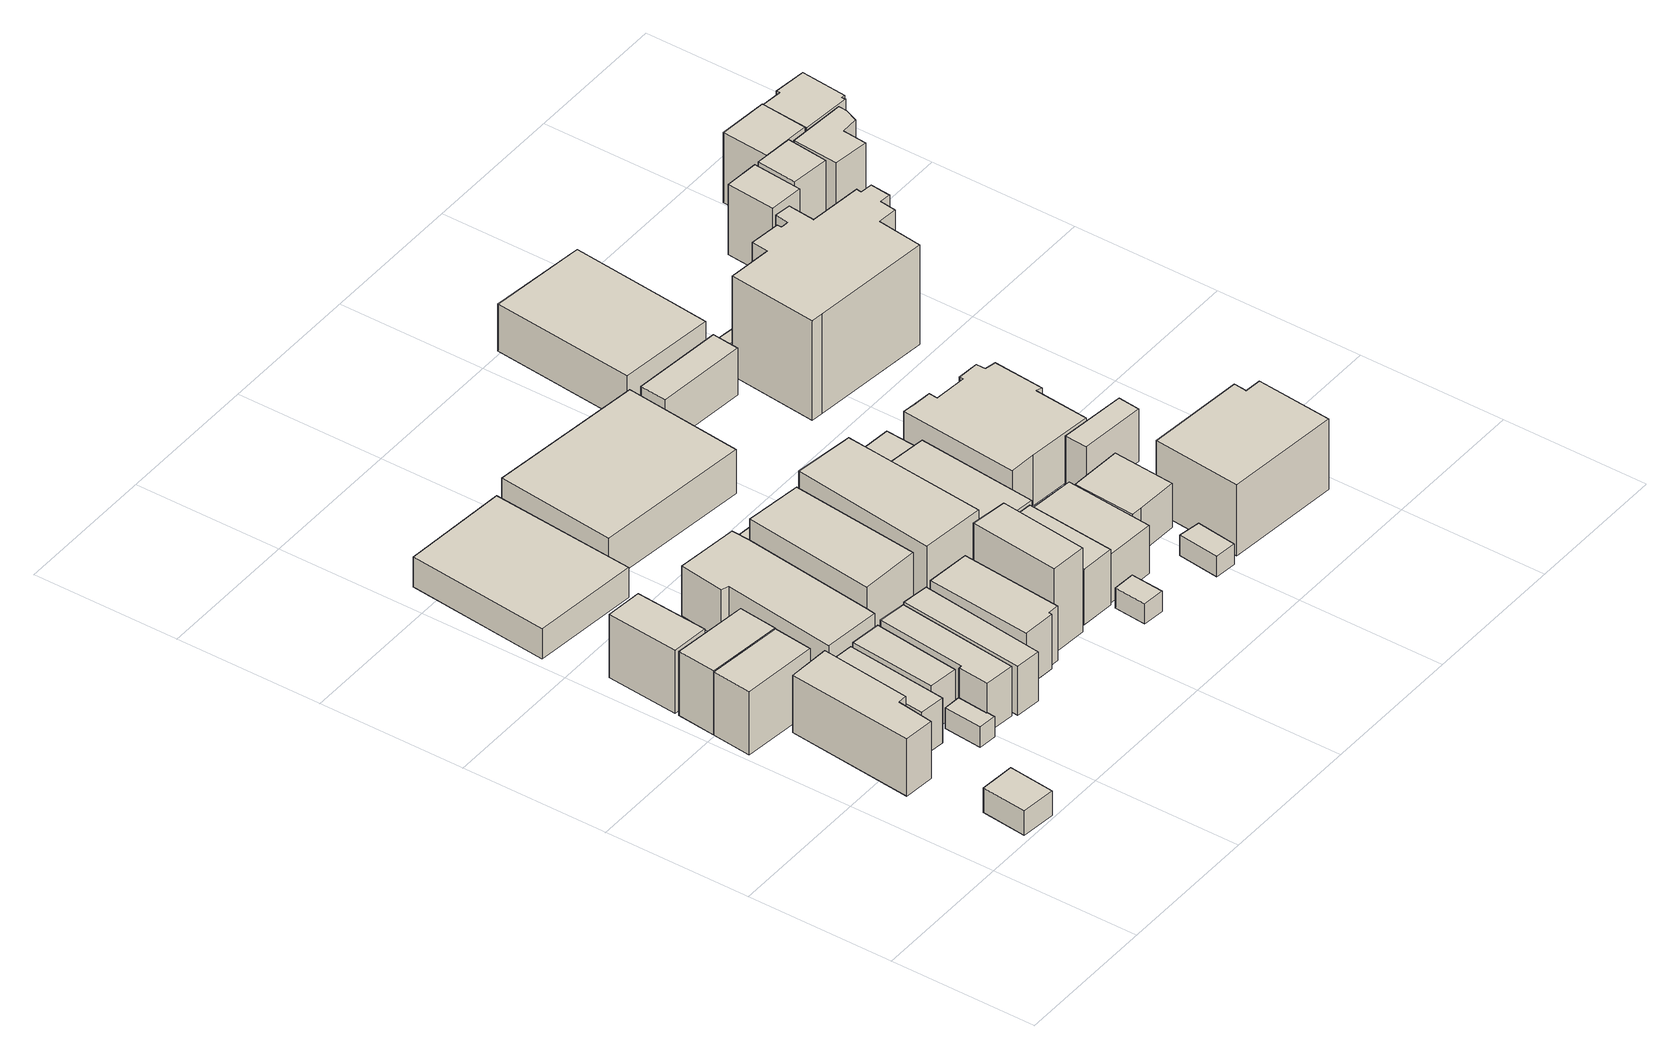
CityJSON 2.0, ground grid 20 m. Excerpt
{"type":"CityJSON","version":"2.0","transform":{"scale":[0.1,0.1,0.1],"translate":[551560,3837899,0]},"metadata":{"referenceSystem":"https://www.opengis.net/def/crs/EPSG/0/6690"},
"CityObjects":{
"building1":{"type":"Building","attributes":{"計測周辺長":22.14,"1/2500図郭":51,"区名":"城東区","町丁目名称":"諏訪３丁目","街区番号":13,"class":"3001","usage":"431","measuredHeight":3.6,"storeysAboveGround":1,"BuildingDetailAttribute.buildingRoofEdgeArea":30.06,"BuildingDetailAttribute.buildingStructureType":"610","BuildingDetailAttribute.buildingStructureOrgType":"2","BuildingDetailAttribute.detailedUsage":"1740","BuildingDetailAttribute.specifiedBuildingCoverageRate":0.8,"BuildingDetailAttribute.surveyYear":2017,"BuildingRiverFloodingRiskAttribute.description":"11","BuildingRiverFloodingRiskAttribute.rank":"1","BuildingRiverFloodingRiskAttribute.depth":0.361,"BuildingRiverFloodingRiskAttribute.adminType":"2","BuildingRiverFloodingRiskAttribute.scale":"2","BuildingRiverFloodingRiskAttribute.duration":0,"BuildingIDAttribute.prefecture":"27","BuildingIDAttribute.city":"27118"},"geometry":[{"type":"Solid","lod":"1","boundaries":[[[[0,1,2,3]],[[2,4,5,3]],[[1,6,4,2]],[[0,7,6,1]],[[3,5,7,0]],[[4,6,7,5]]]]}]},
"building2":{"type":"Building","attributes":{"計測周辺長":46.06,"1/2500図郭":51,"区名":"城東区","町丁目名称":"諏訪３丁目","街区番号":14,"class":"3001","usage":"411","measuredHeight":8.4,"storeysAboveGround":3,"BuildingDetailAttribute.buildingRoofEdgeArea":93,"BuildingDetailAttribute.buildingStructureType":"601","BuildingDetailAttribute.buildingStructureOrgType":"1","BuildingDetailAttribute.detailedUsage":"1110","BuildingDetailAttribute.specifiedBuildingCoverageRate":0.8,"BuildingDetailAttribute.surveyYear":2017,"BuildingRiverFloodingRiskAttribute.description":"11","BuildingRiverFloodingRiskAttribute.rank":"1","BuildingRiverFloodingRiskAttribute.depth":0.378,"BuildingRiverFloodingRiskAttribute.adminType":"2","BuildingRiverFloodingRiskAttribute.scale":"2","BuildingRiverFloodingRiskAttribute.duration":0,"BuildingIDAttribute.prefecture":"27","BuildingIDAttribute.city":"27118"},"geometry":[{"type":"Solid","lod":"1","boundaries":[[[[8,9,10,11,12,13]],[[12,14,15,13]],[[11,16,14,12]],[[10,17,16,11]],[[9,18,17,10]],[[8,19,18,9]],[[13,15,19,8]],[[14,16,17,18,19,15]]]]}]},
"building3":{"type":"Building","attributes":{"class":"3001","measuredHeight":9.4,"BuildingDetailAttribute.specifiedBuildingCoverageRate":0.8,"BuildingDetailAttribute.surveyYear":2017,"BuildingRiverFloodingRiskAttribute.description":"11","BuildingRiverFloodingRiskAttribute.rank":"1","BuildingRiverFloodingRiskAttribute.depth":0.142,"BuildingRiverFloodingRiskAttribute.adminType":"2","BuildingRiverFloodingRiskAttribute.scale":"2","BuildingRiverFloodingRiskAttribute.duration":0,"BuildingIDAttribute.prefecture":"27","BuildingIDAttribute.city":"27118"},"geometry":[{"type":"Solid","lod":"1","boundaries":[[[[20,21,22,23]],[[22,24,25,23]],[[21,26,24,22]],[[20,27,26,21]],[[23,25,27,20]],[[24,26,27,25]]]]}]},
"building4":{"type":"Building","attributes":{"class":"3001","measuredHeight":9.4,"BuildingDetailAttribute.specifiedBuildingCoverageRate":0.8,"BuildingDetailAttribute.surveyYear":2017,"BuildingRiverFloodingRiskAttribute.description":"11","BuildingRiverFloodingRiskAttribute.rank":"1","BuildingRiverFloodingRiskAttribute.depth":0.103,"BuildingRiverFloodingRiskAttribute.adminType":"2","BuildingRiverFloodingRiskAttribute.scale":"2","BuildingRiverFloodingRiskAttribute.duration":0,"BuildingIDAttribute.prefecture":"27","BuildingIDAttribute.city":"27118"},"geometry":[{"type":"Solid","lod":"1","boundaries":[[[[28,29,23,22]],[[23,30,31,22]],[[29,32,30,23]],[[28,33,32,29]],[[22,31,33,28]],[[30,32,33,31]]]]}]},
"building5":{"type":"Building","attributes":{"class":"3001","measuredHeight":9.3,"BuildingDetailAttribute.specifiedBuildingCoverageRate":0.8,"BuildingDetailAttribute.surveyYear":2017,"BuildingRiverFloodingRiskAttribute.description":"11","BuildingRiverFloodingRiskAttribute.rank":"1","BuildingRiverFloodingRiskAttribute.depth":0.146,"BuildingRiverFloodingRiskAttribute.adminType":"2","BuildingRiverFloodingRiskAttribute.scale":"2","BuildingRiverFloodingRiskAttribute.duration":0,"BuildingIDAttribute.prefecture":"27","BuildingIDAttribute.city":"27118"},"geometry":[{"type":"Solid","lod":"1","boundaries":[[[[34,35,36,37]],[[36,38,39,37]],[[35,40,38,36]],[[34,41,40,35]],[[37,39,41,34]],[[38,40,41,39]]]]}]},
"building6":{"type":"Building","attributes":{"計測周辺長":32.19,"1/2500図郭":51,"区名":"城東区","町丁目名称":"諏訪３丁目","街区番号":14,"class":"3001","usage":"411","measuredHeight":6.6,"storeysAboveGround":2,"BuildingDetailAttribute.buildingRoofEdgeArea":48.47,"BuildingDetailAttribute.buildingStructureType":"601","BuildingDetailAttribute.buildingStructureOrgType":"1","BuildingDetailAttribute.detailedUsage":"1110","BuildingDetailAttribute.specifiedBuildingCoverageRate":0.8,"BuildingDetailAttribute.surveyYear":2017,"BuildingRiverFloodingRiskAttribute.description":"11","BuildingRiverFloodingRiskAttribute.rank":"1","BuildingRiverFloodingRiskAttribute.depth":0.398,"BuildingRiverFloodingRiskAttribute.adminType":"2","BuildingRiverFloodingRiskAttribute.scale":"2","BuildingRiverFloodingRiskAttribute.duration":0,"BuildingIDAttribute.prefecture":"27","BuildingIDAttribute.city":"27118"},"geometry":[{"type":"Solid","lod":"1","boundaries":[[[[42,43,44,45]],[[44,46,47,45]],[[43,48,46,44]],[[42,49,48,43]],[[45,47,49,42]],[[46,48,49,47]]]]}]},
"building7":{"type":"Building","attributes":{"class":"3001","BuildingDetailAttribute.specifiedBuildingCoverageRate":0.8,"BuildingDetailAttribute.surveyYear":2017,"BuildingRiverFloodingRiskAttribute.description":"11","BuildingRiverFloodingRiskAttribute.rank":"1","BuildingRiverFloodingRiskAttribute.depth":0.365,"BuildingRiverFloodingRiskAttribute.adminType":"2","BuildingRiverFloodingRiskAttribute.scale":"2","BuildingRiverFloodingRiskAttribute.duration":0,"BuildingIDAttribute.prefecture":"27","BuildingIDAttribute.city":"27118"},"geometry":[{"type":"Solid","lod":"1","boundaries":[[[[50,51,52,53,54,55]],[[54,56,57,55]],[[53,58,56,54]],[[52,59,58,53]],[[51,60,59,52]],[[50,61,60,51]],[[55,57,61,50]],[[56,58,59,60,61,57]]]]}]},
"building8":{"type":"Building","attributes":{"class":"3003","BuildingDetailAttribute.specifiedBuildingCoverageRate":0.8,"BuildingDetailAttribute.surveyYear":2017,"BuildingRiverFloodingRiskAttribute.description":"11","BuildingRiverFloodingRiskAttribute.rank":"1","BuildingRiverFloodingRiskAttribute.depth":0.145,"BuildingRiverFloodingRiskAttribute.adminType":"2","BuildingRiverFloodingRiskAttribute.scale":"2","BuildingRiverFloodingRiskAttribute.duration":0,"BuildingIDAttribute.prefecture":"27","BuildingIDAttribute.city":"27118"},"geometry":[{"type":"Solid","lod":"1","boundaries":[[[[62,63,64,65]],[[64,66,67,65]],[[63,68,66,64]],[[62,69,68,63]],[[65,67,69,62]],[[66,68,69,67]]]]}]},
"building9":{"type":"Building","attributes":{"計測周辺長":31.97,"1/2500図郭":51,"区名":"城東区","町丁目名称":"諏訪３丁目","街区番号":14,"class":"3001","usage":"411","measuredHeight":6.8,"storeysAboveGround":2,"BuildingDetailAttribute.buildingRoofEdgeArea":49.16,"BuildingDetailAttribute.buildingStructureType":"601","BuildingDetailAttribute.buildingStructureOrgType":"1","BuildingDetailAttribute.detailedUsage":"1110","BuildingDetailAttribute.specifiedBuildingCoverageRate":0.8,"BuildingDetailAttribute.surveyYear":2017,"BuildingRiverFloodingRiskAttribute.description":"11","BuildingRiverFloodingRiskAttribute.rank":"1","BuildingRiverFloodingRiskAttribute.depth":0.228,"BuildingRiverFloodingRiskAttribute.adminType":"2","BuildingRiverFloodingRiskAttribute.scale":"2","BuildingRiverFloodingRiskAttribute.duration":0,"BuildingIDAttribute.prefecture":"27","BuildingIDAttribute.city":"27118"},"geometry":[{"type":"Solid","lod":"1","boundaries":[[[[70,71,72,73]],[[72,74,75,73]],[[71,76,74,72]],[[70,77,76,71]],[[73,75,77,70]],[[74,76,77,75]]]]}]},
"building10":{"type":"Building","attributes":{"計測周辺長":41.8,"1/2500図郭":51,"区名":"城東区","町丁目名称":"諏訪３丁目","街区番号":14,"class":"3001","usage":"411","measuredHeight":7.3,"storeysAboveGround":3,"BuildingDetailAttribute.buildingRoofEdgeArea":65.25,"BuildingDetailAttribute.buildingStructureType":"601","BuildingDetailAttribute.buildingStructureOrgType":"1","BuildingDetailAttribute.detailedUsage":"1110","BuildingDetailAttribute.specifiedBuildingCoverageRate":0.8,"BuildingDetailAttribute.surveyYear":2017,"BuildingRiverFloodingRiskAttribute.description":"11","BuildingRiverFloodingRiskAttribute.rank":"1","BuildingRiverFloodingRiskAttribute.depth":0.295,"BuildingRiverFloodingRiskAttribute.adminType":"2","BuildingRiverFloodingRiskAttribute.scale":"2","BuildingRiverFloodingRiskAttribute.duration":0,"BuildingIDAttribute.prefecture":"27","BuildingIDAttribute.city":"27118"},"geometry":[{"type":"Solid","lod":"1","boundaries":[[[[78,55,79,80,81,82,51]],[[82,83,84,51]],[[81,85,83,82]],[[80,86,85,81]],[[79,87,86,80]],[[55,88,87,79]],[[78,89,88,55]],[[51,84,89,78]],[[83,85,86,87,88,89,84]]]]}]},
"building11":{"type":"Building","attributes":{"計測周辺長":68.91,"1/2500図郭":51,"区名":"城東区","町丁目名称":"諏訪３丁目","街区番号":15,"class":"3001","usage":"441","measuredHeight":4.4,"storeysAboveGround":1,"BuildingDetailAttribute.buildingRoofEdgeArea":290.47,"BuildingDetailAttribute.buildingStructureType":"610","BuildingDetailAttribute.buildingStructureOrgType":"2","BuildingDetailAttribute.detailedUsage":"1520","BuildingDetailAttribute.specifiedBuildingCoverageRate":0.8,"BuildingDetailAttribute.surveyYear":2017,"BuildingRiverFloodingRiskAttribute.description":"11","BuildingRiverFloodingRiskAttribute.rank":"1","BuildingRiverFloodingRiskAttribute.depth":0.323,"BuildingRiverFloodingRiskAttribute.adminType":"2","BuildingRiverFloodingRiskAttribute.scale":"2","BuildingRiverFloodingRiskAttribute.duration":0,"BuildingIDAttribute.prefecture":"27","BuildingIDAttribute.city":"27118"},"geometry":[{"type":"Solid","lod":"1","boundaries":[[[[90,91,92,93]],[[92,94,95,93]],[[91,96,94,92]],[[90,97,96,91]],[[93,95,97,90]],[[94,96,97,95]]]]}]},
"building12":{"type":"Building","attributes":{"計測周辺長":30.07,"1/2500図郭":51,"区名":"城東区","町丁目名称":"諏訪３丁目","街区番号":14,"class":"3001","usage":"411","measuredHeight":7.4,"storeysAboveGround":2,"BuildingDetailAttribute.buildingRoofEdgeArea":55.88,"BuildingDetailAttribute.buildingStructureType":"601","BuildingDetailAttribute.buildingStructureOrgType":"1","BuildingDetailAttribute.detailedUsage":"1120","BuildingDetailAttribute.specifiedBuildingCoverageRate":0.8,"BuildingDetailAttribute.surveyYear":2017,"BuildingRiverFloodingRiskAttribute.description":"11","BuildingRiverFloodingRiskAttribute.rank":"1","BuildingRiverFloodingRiskAttribute.depth":0.096,"BuildingRiverFloodingRiskAttribute.adminType":"2","BuildingRiverFloodingRiskAttribute.scale":"2","BuildingRiverFloodingRiskAttribute.duration":0,"BuildingIDAttribute.prefecture":"27","BuildingIDAttribute.city":"27118"},"geometry":[{"type":"Solid","lod":"1","boundaries":[[[[98,99,100,101,102,103,104,105]],[[104,106,107,105]],[[103,108,106,104]],[[102,109,108,103]],[[101,110,109,102]],[[100,111,110,101]],[[99,112,111,100]],[[98,113,112,99]],[[105,107,113,98]],[[106,108,109,110,111,112,113,107]]]]}]},
"building13":{"type":"Building","attributes":{"計測周辺長":42.08,"1/2500図郭":51,"区名":"城東区","町丁目名称":"諏訪３丁目","街区番号":14,"class":"3001","usage":"411","measuredHeight":7.2,"storeysAboveGround":2,"BuildingDetailAttribute.buildingRoofEdgeArea":63.59,"BuildingDetailAttribute.buildingStructureType":"601","BuildingDetailAttribute.buildingStructureOrgType":"1","BuildingDetailAttribute.detailedUsage":"1110","BuildingDetailAttribute.specifiedBuildingCoverageRate":0.8,"BuildingDetailAttribute.surveyYear":2017,"BuildingRiverFloodingRiskAttribute.description":"11","BuildingRiverFloodingRiskAttribute.rank":"1","BuildingRiverFloodingRiskAttribute.depth":0.198,"BuildingRiverFloodingRiskAttribute.adminType":"2","BuildingRiverFloodingRiskAttribute.scale":"2","BuildingRiverFloodingRiskAttribute.duration":0,"BuildingIDAttribute.prefecture":"27","BuildingIDAttribute.city":"27118"},"geometry":[{"type":"Solid","lod":"1","boundaries":[[[[114,115,116,117]],[[116,118,119,117]],[[115,120,118,116]],[[114,121,120,115]],[[117,119,121,114]],[[118,120,121,119]]]]}]},
"building14":{"type":"Building","attributes":{"計測周辺長":29.93,"1/2500図郭":51,"区名":"城東区","町丁目名称":"諏訪３丁目","街区番号":14,"class":"3001","usage":"411","measuredHeight":7.9,"storeysAboveGround":3,"BuildingDetailAttribute.buildingRoofEdgeArea":49.31,"BuildingDetailAttribute.buildingStructureType":"610","BuildingDetailAttribute.buildingStructureOrgType":"2","BuildingDetailAttribute.detailedUsage":"1110","BuildingDetailAttribute.specifiedBuildingCoverageRate":0.8,"BuildingDetailAttribute.surveyYear":2017,"BuildingRiverFloodingRiskAttribute.description":"11","BuildingRiverFloodingRiskAttribute.rank":"1","BuildingRiverFloodingRiskAttribute.depth":0.228,"BuildingRiverFloodingRiskAttribute.adminType":"2","BuildingRiverFloodingRiskAttribute.scale":"2","BuildingRiverFloodingRiskAttribute.duration":0,"BuildingIDAttribute.prefecture":"27","BuildingIDAttribute.city":"27118"},"geometry":[{"type":"Solid","lod":"1","boundaries":[[[[122,123,124,125,126,127]],[[126,128,129,127]],[[125,130,128,126]],[[124,131,130,125]],[[123,132,131,124]],[[122,133,132,123]],[[127,129,133,122]],[[128,130,131,132,133,129]]]]}]},
"building15":{"type":"Building","attributes":{"計測周辺長":57.64,"1/2500図郭":51,"区名":"城東区","町丁目名称":"諏訪３丁目","街区番号":14,"class":"3002","usage":"431","measuredHeight":10.5,"storeysAboveGround":3,"BuildingDetailAttribute.buildingRoofEdgeArea":166.2,"BuildingDetailAttribute.buildingStructureType":"603","BuildingDetailAttribute.buildingStructureOrgType":"3","BuildingDetailAttribute.detailedUsage":"1720","BuildingDetailAttribute.specifiedBuildingCoverageRate":0.8,"BuildingDetailAttribute.surveyYear":2017,"BuildingRiverFloodingRiskAttribute.description":"11","BuildingRiverFloodingRiskAttribute.rank":"1","BuildingRiverFloodingRiskAttribute.depth":0.096,"BuildingRiverFloodingRiskAttribute.adminType":"2","BuildingRiverFloodingRiskAttribute.scale":"2","BuildingRiverFloodingRiskAttribute.duration":0,"BuildingIDAttribute.prefecture":"27","BuildingIDAttribute.city":"27118"},"geometry":[{"type":"Solid","lod":"1","boundaries":[[[[134,98,105,135]],[[105,136,137,135]],[[98,138,136,105]],[[134,139,138,98]],[[135,137,139,134]],[[136,138,139,137]]]]}]},
"building16":{"type":"Building","attributes":{"計測周辺長":57.64,"1/2500図郭":51,"区名":"城東区","町丁目名称":"諏訪３丁目","街区番号":14,"class":"3003","usage":"431","measuredHeight":6.1,"storeysAboveGround":3,"BuildingDetailAttribute.buildingRoofEdgeArea":166.2,"BuildingDetailAttribute.buildingStructureType":"603","BuildingDetailAttribute.buildingStructureOrgType":"3","BuildingDetailAttribute.detailedUsage":"1720","BuildingDetailAttribute.specifiedBuildingCoverageRate":0.8,"BuildingDetailAttribute.surveyYear":2017,"BuildingRiverFloodingRiskAttribute.description":"11","BuildingRiverFloodingRiskAttribute.rank":"1","BuildingRiverFloodingRiskAttribute.depth":0.187,"BuildingRiverFloodingRiskAttribute.adminType":"2","BuildingRiverFloodingRiskAttribute.scale":"2","BuildingRiverFloodingRiskAttribute.duration":113.2,"BuildingIDAttribute.prefecture":"27","BuildingIDAttribute.city":"27118"},"geometry":[{"type":"Solid","lod":"1","boundaries":[[[[104,140,135,105]],[[135,141,142,105]],[[140,143,141,135]],[[104,144,143,140]],[[105,142,144,104]],[[141,143,144,142]]]]}]},
"building17":{"type":"Building","attributes":{"計測周辺長":34.52,"1/2500図郭":51,"区名":"城東区","町丁目名称":"諏訪３丁目","街区番号":14,"class":"3002","usage":"411","measuredHeight":12.4,"storeysAboveGround":4,"BuildingDetailAttribute.buildingRoofEdgeArea":61.56,"BuildingDetailAttribute.buildingStructureType":"610","BuildingDetailAttribute.buildingStructureOrgType":"2","BuildingDetailAttribute.detailedUsage":"1110","BuildingDetailAttribute.specifiedBuildingCoverageRate":0.8,"BuildingDetailAttribute.surveyYear":2017,"BuildingRiverFloodingRiskAttribute.description":"11","BuildingRiverFloodingRiskAttribute.rank":"1","BuildingRiverFloodingRiskAttribute.depth":0.087,"BuildingRiverFloodingRiskAttribute.adminType":"2","BuildingRiverFloodingRiskAttribute.scale":"2","BuildingRiverFloodingRiskAttribute.duration":0,"BuildingIDAttribute.prefecture":"27","BuildingIDAttribute.city":"27118"},"geometry":[{"type":"Solid","lod":"1","boundaries":[[[[145,146,147,148]],[[147,149,150,148]],[[146,151,149,147]],[[145,152,151,146]],[[148,150,152,145]],[[149,151,152,150]]]]}]},
"building18":{"type":"Building","attributes":{"計測周辺長":76.1,"1/2500図郭":51,"区名":"城東区","町丁目名称":"諏訪３丁目","街区番号":15,"class":"3001","usage":"441","measuredHeight":6.4,"storeysAboveGround":1,"BuildingDetailAttribute.buildingRoofEdgeArea":354.88,"BuildingDetailAttribute.buildingStructureType":"610","BuildingDetailAttribute.buildingStructureOrgType":"2","BuildingDetailAttribute.detailedUsage":"1520","BuildingDetailAttribute.specifiedBuildingCoverageRate":0.8,"BuildingDetailAttribute.surveyYear":2017,"BuildingRiverFloodingRiskAttribute.description":"11","BuildingRiverFloodingRiskAttribute.rank":"1","BuildingRiverFloodingRiskAttribute.depth":0.093,"BuildingRiverFloodingRiskAttribute.adminType":"2","BuildingRiverFloodingRiskAttribute.scale":"2","BuildingRiverFloodingRiskAttribute.duration":0,"BuildingIDAttribute.prefecture":"27","BuildingIDAttribute.city":"27118"},"geometry":[{"type":"Solid","lod":"1","boundaries":[[[[153,154,155,156]],[[155,157,158,156]],[[154,159,157,155]],[[153,160,159,154]],[[156,158,160,153]],[[157,159,160,158]]]]}]},
"building19":{"type":"Building","attributes":{"計測周辺長":56.72,"1/2500図郭":51,"区名":"城東区","町丁目名称":"諏訪３丁目","街区番号":14,"class":"3002","usage":"431","measuredHeight":9.9,"storeysAboveGround":3,"BuildingDetailAttribute.buildingRoofEdgeArea":169.53,"BuildingDetailAttribute.buildingStructureType":"603","BuildingDetailAttribute.buildingStructureOrgType":"3","BuildingDetailAttribute.detailedUsage":"1720","BuildingDetailAttribute.specifiedBuildingCoverageRate":0.8,"BuildingDetailAttribute.surveyYear":2017,"BuildingRiverFloodingRiskAttribute.description":"11","BuildingRiverFloodingRiskAttribute.rank":"1","BuildingRiverFloodingRiskAttribute.depth":0.046,"BuildingRiverFloodingRiskAttribute.adminType":"2","BuildingRiverFloodingRiskAttribute.scale":"2","BuildingRiverFloodingRiskAttribute.duration":0,"BuildingIDAttribute.prefecture":"27","BuildingIDAttribute.city":"27118"},"geometry":[{"type":"Solid","lod":"1","boundaries":[[[[161,162,163,164,165]],[[164,166,167,165]],[[163,168,166,164]],[[162,169,168,163]],[[161,170,169,162]],[[165,167,170,161]],[[166,168,169,170,167]]]]}]},
"building20":{"type":"Building","attributes":{"計測周辺長":34.13,"1/2500図郭":51,"区名":"城東区","町丁目名称":"諏訪３丁目","街区番号":14,"class":"3001","usage":"411","measuredHeight":8.1,"storeysAboveGround":2,"BuildingDetailAttribute.buildingRoofEdgeArea":59.03,"BuildingDetailAttribute.buildingStructureType":"601","BuildingDetailAttribute.buildingStructureOrgType":"1","BuildingDetailAttribute.detailedUsage":"1110","BuildingDetailAttribute.specifiedBuildingCoverageRate":0.8,"BuildingDetailAttribute.surveyYear":2017,"BuildingRiverFloodingRiskAttribute.description":"11","BuildingRiverFloodingRiskAttribute.adminType":"2","BuildingRiverFloodingRiskAttribute.scale":"2","BuildingRiverFloodingRiskAttribute.duration":0,"BuildingRiverFloodingRiskAttribute.rank":"2","BuildingRiverFloodingRiskAttribute.depth":1.54,"BuildingIDAttribute.prefecture":"27","BuildingIDAttribute.city":"27118"},"geometry":[{"type":"Solid","lod":"1","boundaries":[[[[171,172,173,174]],[[173,175,176,174]],[[172,177,175,173]],[[171,178,177,172]],[[174,176,178,171]],[[175,177,178,176]]]]}]},
"building21":{"type":"Building","attributes":{"class":"3001","BuildingDetailAttribute.specifiedBuildingCoverageRate":0.8,"BuildingDetailAttribute.surveyYear":2017,"BuildingRiverFloodingRiskAttribute.description":"11","BuildingRiverFloodingRiskAttribute.rank":"1","BuildingRiverFloodingRiskAttribute.depth":0.143,"BuildingRiverFloodingRiskAttribute.adminType":"2","BuildingRiverFloodingRiskAttribute.scale":"2","BuildingRiverFloodingRiskAttribute.duration":0,"BuildingIDAttribute.prefecture":"27","BuildingIDAttribute.city":"27118"},"geometry":[{"type":"Solid","lod":"1","boundaries":[[[[179,180,181,182]],[[181,183,184,182]],[[180,185,183,181]],[[179,186,185,180]],[[182,184,186,179]],[[183,185,186,184]]]]}]},
"building22":{"type":"Building","attributes":{"計測周辺長":37.98,"1/2500図郭":51,"区名":"城東区","町丁目名称":"諏訪３丁目","街区番号":14,"class":"3001","usage":"411","measuredHeight":7.2,"storeysAboveGround":2,"BuildingDetailAttribute.buildingRoofEdgeArea":83.19,"BuildingDetailAttribute.buildingStructureType":"601","BuildingDetailAttribute.buildingStructureOrgType":"1","BuildingDetailAttribute.detailedUsage":"1110","BuildingDetailAttribute.specifiedBuildingCoverageRate":0.8,"BuildingDetailAttribute.surveyYear":2017,"BuildingRiverFloodingRiskAttribute.description":"11","BuildingRiverFloodingRiskAttribute.adminType":"2","BuildingRiverFloodingRiskAttribute.scale":"2","BuildingRiverFloodingRiskAttribute.duration":0,"BuildingRiverFloodingRiskAttribute.rank":"2","BuildingRiverFloodingRiskAttribute.depth":1.54,"BuildingIDAttribute.prefecture":"27","BuildingIDAttribute.city":"27118"},"geometry":[{"type":"Solid","lod":"1","boundaries":[[[[187,188,189,190]],[[189,191,192,190]],[[188,193,191,189]],[[187,194,193,188]],[[190,192,194,187]],[[191,193,194,192]]]]}]},
"building23":{"type":"Building","attributes":{"計測周辺長":58.6,"1/2500図郭":51,"区名":"城東区","町丁目名称":"諏訪３丁目","街区番号":14,"class":"3001","usage":"431","measuredHeight":7.2,"storeysAboveGround":2,"BuildingDetailAttribute.buildingRoofEdgeArea":165.28,"BuildingDetailAttribute.buildingStructureType":"610","BuildingDetailAttribute.buildingStructureOrgType":"2","BuildingDetailAttribute.detailedUsage":"1720","BuildingDetailAttribute.specifiedBuildingCoverageRate":0.8,"BuildingDetailAttribute.surveyYear":2017,"BuildingRiverFloodingRiskAttribute.description":"11","BuildingRiverFloodingRiskAttribute.adminType":"2","BuildingRiverFloodingRiskAttribute.scale":"2","BuildingRiverFloodingRiskAttribute.duration":0,"BuildingRiverFloodingRiskAttribute.rank":"2","BuildingRiverFloodingRiskAttribute.depth":1.64,"BuildingIDAttribute.prefecture":"27","BuildingIDAttribute.city":"27118"},"geometry":[{"type":"Solid","lod":"1","boundaries":[[[[195,196,197,198,199]],[[198,200,201,199]],[[197,202,200,198]],[[196,203,202,197]],[[195,204,203,196]],[[199,201,204,195]],[[200,202,203,204,201]]]]}]},
"building24":{"type":"Building","attributes":{"計測周辺長":58.6,"1/2500図郭":51,"区名":"城東区","町丁目名称":"諏訪３丁目","街区番号":14,"class":"3003","usage":"431","measuredHeight":5.9,"storeysAboveGround":2,"BuildingDetailAttribute.buildingRoofEdgeArea":165.28,"BuildingDetailAttribute.buildingStructureType":"610","BuildingDetailAttribute.buildingStructureOrgType":"2","BuildingDetailAttribute.detailedUsage":"1720","BuildingDetailAttribute.specifiedBuildingCoverageRate":0.8,"BuildingDetailAttribute.surveyYear":2017,"BuildingRiverFloodingRiskAttribute.description":"11","BuildingRiverFloodingRiskAttribute.rank":"1","BuildingRiverFloodingRiskAttribute.depth":0.046,"BuildingRiverFloodingRiskAttribute.adminType":"2","BuildingRiverFloodingRiskAttribute.scale":"2","BuildingRiverFloodingRiskAttribute.duration":113.2,"BuildingIDAttribute.prefecture":"27","BuildingIDAttribute.city":"27118"},"geometry":[{"type":"Solid","lod":"1","boundaries":[[[[164,205,206,207,165]],[[207,208,209,165]],[[206,210,208,207]],[[205,211,210,206]],[[164,212,211,205]],[[165,209,212,164]],[[208,210,211,212,209]]]]}]},
"building25":{"type":"Building","attributes":{"class":"3003","BuildingDetailAttribute.specifiedBuildingCoverageRate":0.8,"BuildingDetailAttribute.surveyYear":2017,"BuildingRiverFloodingRiskAttribute.description":"11","BuildingRiverFloodingRiskAttribute.rank":"1","BuildingRiverFloodingRiskAttribute.depth":0.072,"BuildingRiverFloodingRiskAttribute.adminType":"2","BuildingRiverFloodingRiskAttribute.scale":"2","BuildingRiverFloodingRiskAttribute.duration":94.87,"BuildingIDAttribute.prefecture":"27","BuildingIDAttribute.city":"27118"},"geometry":[{"type":"Solid","lod":"1","boundaries":[[[[213,214,215,216]],[[215,217,218,216]],[[214,219,217,215]],[[213,220,219,214]],[[216,218,220,213]],[[217,219,220,218]]]]}]},
"building26":{"type":"Building","attributes":{"計測周辺長":31.6,"1/2500図郭":52,"区名":"城東区","町丁目名称":"諏訪３丁目","街区番号":14,"class":"3001","usage":"411","measuredHeight":6.6,"storeysAboveGround":2,"BuildingDetailAttribute.buildingRoofEdgeArea":61.98,"BuildingDetailAttribute.buildingStructureType":"601","BuildingDetailAttribute.buildingStructureOrgType":"1","BuildingDetailAttribute.detailedUsage":"1110","BuildingDetailAttribute.specifiedBuildingCoverageRate":0.8,"BuildingDetailAttribute.surveyYear":2017,"BuildingRiverFloodingRiskAttribute.description":"2","BuildingRiverFloodingRiskAttribute.rank":"2","BuildingRiverFloodingRiskAttribute.depth":1.54,"BuildingRiverFloodingRiskAttribute.adminType":"1","BuildingRiverFloodingRiskAttribute.scale":"2","BuildingRiverFloodingRiskAttribute.duration":94.87,"BuildingIDAttribute.prefecture":"27","BuildingIDAttribute.city":"27118"},"geometry":[{"type":"Solid","lod":"1","boundaries":[[[[221,222,223,224,225,226]],[[225,227,228,226]],[[224,229,227,225]],[[223,230,229,224]],[[222,231,230,223]],[[221,232,231,222]],[[226,228,232,221]],[[227,229,230,231,232,228]]]]}]},
"building27":{"type":"Building","attributes":{"class":"3001","measuredHeight":6.9,"BuildingDetailAttribute.specifiedBuildingCoverageRate":0.8,"BuildingDetailAttribute.surveyYear":2017,"BuildingRiverFloodingRiskAttribute.description":"11","BuildingRiverFloodingRiskAttribute.adminType":"2","BuildingRiverFloodingRiskAttribute.scale":"2","BuildingRiverFloodingRiskAttribute.duration":0,"BuildingRiverFloodingRiskAttribute.rank":"2","BuildingRiverFloodingRiskAttribute.depth":1.84,"BuildingIDAttribute.prefecture":"27","BuildingIDAttribute.city":"27118"},"geometry":[{"type":"Solid","lod":"1","boundaries":[[[[233,234,235,236]],[[235,237,238,236]],[[234,239,237,235]],[[233,240,239,234]],[[236,238,240,233]],[[237,239,240,238]]]]}]},
"building28":{"type":"Building","attributes":{"計測周辺長":61.05,"1/2500図郭":52,"区名":"城東区","町丁目名称":"諏訪３丁目","街区番号":14,"class":"3001","usage":"411","measuredHeight":7.5,"storeysAboveGround":2,"BuildingDetailAttribute.buildingRoofEdgeArea":205.6,"BuildingDetailAttribute.buildingStructureType":"601","BuildingDetailAttribute.buildingStructureOrgType":"1","BuildingDetailAttribute.detailedUsage":"1110","BuildingDetailAttribute.specifiedBuildingCoverageRate":0.8,"BuildingDetailAttribute.surveyYear":2017,"BuildingRiverFloodingRiskAttribute.description":"2","BuildingRiverFloodingRiskAttribute.rank":"2","BuildingRiverFloodingRiskAttribute.depth":1.44,"BuildingRiverFloodingRiskAttribute.adminType":"1","BuildingRiverFloodingRiskAttribute.scale":"2","BuildingRiverFloodingRiskAttribute.duration":92.53,"BuildingIDAttribute.prefecture":"27","BuildingIDAttribute.city":"27118"},"geometry":[{"type":"Solid","lod":"1","boundaries":[[[[241,242,243,244,245,246,247,248,249,250,251,252,253,254]],[[253,255,256,254]],[[252,257,255,253]],[[251,258,257,252]],[[250,259,258,251]],[[249,260,259,250]],[[248,261,260,249]],[[247,262,261,248]],[[246,263,262,247]],[[245,264,263,246]],[[244,265,264,245]],[[243,266,265,244]],[[242,267,266,243]],[[241,268,267,242]],[[254,256,268,241]],[[255,257,258,259,260,261,262,263,264,265,266,267,268,256]]]]}]},
"building29":{"type":"Building","attributes":{"計測周辺長":30.67,"1/2500図郭":52,"区名":"城東区","町丁目名称":"諏訪３丁目","街区番号":14,"class":"3002","usage":"411","measuredHeight":7.8,"storeysAboveGround":3,"BuildingDetailAttribute.buildingRoofEdgeArea":37.44,"BuildingDetailAttribute.buildingStructureType":"610","BuildingDetailAttribute.buildingStructureOrgType":"2","BuildingDetailAttribute.detailedUsage":"1110","BuildingDetailAttribute.specifiedBuildingCoverageRate":0.8,"BuildingDetailAttribute.surveyYear":2017,"BuildingRiverFloodingRiskAttribute.description":"2","BuildingRiverFloodingRiskAttribute.rank":"2","BuildingRiverFloodingRiskAttribute.depth":1.44,"BuildingRiverFloodingRiskAttribute.adminType":"1","BuildingRiverFloodingRiskAttribute.scale":"2","BuildingRiverFloodingRiskAttribute.duration":94.87,"BuildingIDAttribute.prefecture":"27","BuildingIDAttribute.city":"27118"},"geometry":[{"type":"Solid","lod":"1","boundaries":[[[[269,270,271,272]],[[271,273,274,272]],[[270,275,273,271]],[[269,276,275,270]],[[272,274,276,269]],[[273,275,276,274]]]]}]},
"building30":{"type":"Building","attributes":{"class":"3002","measuredHeight":10.4,"BuildingDetailAttribute.specifiedBuildingCoverageRate":0.8,"BuildingDetailAttribute.surveyYear":2017,"BuildingRiverFloodingRiskAttribute.description":"11","BuildingRiverFloodingRiskAttribute.rank":"1","BuildingRiverFloodingRiskAttribute.depth":0.053,"BuildingRiverFloodingRiskAttribute.adminType":"2","BuildingRiverFloodingRiskAttribute.scale":"2","BuildingRiverFloodingRiskAttribute.duration":94.87,"BuildingIDAttribute.prefecture":"27","BuildingIDAttribute.city":"27118"},"geometry":[{"type":"Solid","lod":"1","boundaries":[[[[277,278,279,280,281,282]],[[281,283,284,282]],[[280,285,283,281]],[[279,286,285,280]],[[278,287,286,279]],[[277,288,287,278]],[[282,284,288,277]],[[283,285,286,287,288,284]]]]}]},
"building31":{"type":"Building","attributes":{"計測周辺長":52.29,"1/2500図郭":51,"区名":"城東区","町丁目名称":"諏訪３丁目","街区番号":15,"class":"3001","usage":"454","measuredHeight":6.9,"storeysAboveGround":1,"BuildingDetailAttribute.buildingRoofEdgeArea":170.81,"BuildingDetailAttribute.buildingStructureType":"610","BuildingDetailAttribute.buildingStructureOrgType":"2","BuildingDetailAttribute.detailedUsage":"1930","BuildingDetailAttribute.specifiedBuildingCoverageRate":0.8,"BuildingDetailAttribute.surveyYear":2017,"BuildingRiverFloodingRiskAttribute.description":"11","BuildingRiverFloodingRiskAttribute.rank":"1","BuildingRiverFloodingRiskAttribute.depth":0.024,"BuildingRiverFloodingRiskAttribute.adminType":"2","BuildingRiverFloodingRiskAttribute.scale":"2","BuildingRiverFloodingRiskAttribute.duration":0,"BuildingIDAttribute.prefecture":"27","BuildingIDAttribute.city":"27118"},"geometry":[{"type":"Solid","lod":"1","boundaries":[[[[289,290,291,292,293,294]],[[293,295,296,294]],[[292,297,295,293]],[[291,298,297,292]],[[290,299,298,291]],[[289,300,299,290]],[[294,296,300,289]],[[295,297,298,299,300,296]]]]}]},
"building32":{"type":"Building","attributes":{"class":"3003","BuildingDetailAttribute.specifiedBuildingCoverageRate":0.8,"BuildingDetailAttribute.surveyYear":2017,"BuildingRiverFloodingRiskAttribute.description":"2","BuildingRiverFloodingRiskAttribute.rank":"2","BuildingRiverFloodingRiskAttribute.depth":1.64,"BuildingRiverFloodingRiskAttribute.adminType":"1","BuildingRiverFloodingRiskAttribute.scale":"2","BuildingRiverFloodingRiskAttribute.duration":94.67,"BuildingIDAttribute.prefecture":"27","BuildingIDAttribute.city":"27118"},"geometry":[{"type":"Solid","lod":"1","boundaries":[[[[301,302,303,304]],[[303,305,306,304]],[[302,307,305,303]],[[301,308,307,302]],[[304,306,308,301]],[[305,307,308,306]]]]}]},
"building33":{"type":"Building","attributes":{"class":"3002","measuredHeight":14.6,"BuildingDetailAttribute.specifiedBuildingCoverageRate":0.8,"BuildingDetailAttribute.surveyYear":2017,"BuildingRiverFloodingRiskAttribute.description":"2","BuildingRiverFloodingRiskAttribute.rank":"2","BuildingRiverFloodingRiskAttribute.depth":1.64,"BuildingRiverFloodingRiskAttribute.adminType":"1","BuildingRiverFloodingRiskAttribute.scale":"2","BuildingRiverFloodingRiskAttribute.duration":94.67,"BuildingIDAttribute.prefecture":"27","BuildingIDAttribute.city":"27118"},"geometry":[{"type":"Solid","lod":"1","boundaries":[[[[309,310,311,312,313,314,315,316,317,318,319,320,321,322,323,324,325,326,327,328]],[[327,329,330,328]],[[326,331,329,327]],[[325,332,331,326]],[[324,333,332,325]],[[323,334,333,324]],[[322,335,334,323]],[[321,336,335,322]],[[320,337,336,321]],[[319,338,337,320]],[[318,339,338,319]],[[317,340,339,318]],[[316,341,340,317]],[[315,342,341,316]],[[314,343,342,315]],[[313,344,343,314]],[[312,345,344,313]],[[311,346,345,312]],[[310,347,346,311]],[[309,348,347,310]],[[328,330,348,309]],[[329,331,332,333,334,335,336,337,338,339,340,341,342,343,344,345,346,347,348,330]]]]}]},
"building34":{"type":"Building","attributes":{"class":"3003","BuildingDetailAttribute.specifiedBuildingCoverageRate":0.8,"BuildingDetailAttribute.surveyYear":2017,"BuildingRiverFloodingRiskAttribute.description":"2","BuildingRiverFloodingRiskAttribute.rank":"2","BuildingRiverFloodingRiskAttribute.depth":1.64,"BuildingRiverFloodingRiskAttribute.adminType":"1","BuildingRiverFloodingRiskAttribute.scale":"2","BuildingRiverFloodingRiskAttribute.duration":94.67,"BuildingIDAttribute.prefecture":"27","BuildingIDAttribute.city":"27118"},"geometry":[{"type":"Solid","lod":"1","boundaries":[[[[349,350,351,352]],[[351,353,354,352]],[[350,355,353,351]],[[349,356,355,350]],[[352,354,356,349]],[[353,355,356,354]]]]}]},
"building35":{"type":"Building","attributes":{"計測周辺長":22.93,"1/2500図郭":52,"区名":"城東区","町丁目名称":"諏訪３丁目","街区番号":15,"class":"3001","usage":"411","measuredHeight":10.4,"storeysAboveGround":3,"BuildingDetailAttribute.buildingRoofEdgeArea":31.85,"BuildingDetailAttribute.buildingStructureType":"601","BuildingDetailAttribute.buildingStructureOrgType":"1","BuildingDetailAttribute.detailedUsage":"1110","BuildingDetailAttribute.specifiedBuildingCoverageRate":0.8,"BuildingDetailAttribute.surveyYear":2017,"BuildingRiverFloodingRiskAttribute.description":"2","BuildingRiverFloodingRiskAttribute.rank":"2","BuildingRiverFloodingRiskAttribute.depth":1.84,"BuildingRiverFloodingRiskAttribute.adminType":"1","BuildingRiverFloodingRiskAttribute.scale":"2","BuildingRiverFloodingRiskAttribute.duration":104.45,"BuildingIDAttribute.prefecture":"27","BuildingIDAttribute.city":"27118"},"geometry":[{"type":"Solid","lod":"1","boundaries":[[[[357,358,359,360]],[[359,361,362,360]],[[358,363,361,359]],[[357,364,363,358]],[[360,362,364,357]],[[361,363,364,362]]]]}]},
"building36":{"type":"Building","attributes":{"計測周辺長":21.76,"1/2500図郭":52,"区名":"城東区","町丁目名称":"諏訪３丁目","街区番号":15,"class":"3001","usage":"411","measuredHeight":10.7,"storeysAboveGround":3,"BuildingDetailAttribute.buildingRoofEdgeArea":29.56,"BuildingDetailAttribute.buildingStructureType":"601","BuildingDetailAttribute.buildingStructureOrgType":"1","BuildingDetailAttribute.detailedUsage":"1110","BuildingDetailAttribute.specifiedBuildingCoverageRate":0.8,"BuildingDetailAttribute.surveyYear":2017,"BuildingRiverFloodingRiskAttribute.description":"2","BuildingRiverFloodingRiskAttribute.rank":"2","BuildingRiverFloodingRiskAttribute.depth":1.84,"BuildingRiverFloodingRiskAttribute.adminType":"1","BuildingRiverFloodingRiskAttribute.scale":"2","BuildingRiverFloodingRiskAttribute.duration":104.45,"BuildingIDAttribute.prefecture":"27","BuildingIDAttribute.city":"27118"},"geometry":[{"type":"Solid","lod":"1","boundaries":[[[[365,366,367,368]],[[367,369,370,368]],[[366,371,369,367]],[[365,372,371,366]],[[368,370,372,365]],[[369,371,372,370]]]]}]},
"building37":{"type":"Building","attributes":{"計測周辺長":26.31,"1/2500図郭":52,"区名":"城東区","町丁目名称":"諏訪３丁目","街区番号":15,"class":"3001","usage":"411","measuredHeight":10.3,"storeysAboveGround":3,"BuildingDetailAttribute.buildingRoofEdgeArea":43.22,"BuildingDetailAttribute.buildingStructureType":"601","BuildingDetailAttribute.buildingStructureOrgType":"1","BuildingDetailAttribute.detailedUsage":"1110","BuildingDetailAttribute.specifiedBuildingCoverageRate":0.8,"BuildingDetailAttribute.surveyYear":2017,"BuildingRiverFloodingRiskAttribute.description":"11","BuildingRiverFloodingRiskAttribute.rank":"1","BuildingRiverFloodingRiskAttribute.depth":0.027,"BuildingRiverFloodingRiskAttribute.adminType":"2","BuildingRiverFloodingRiskAttribute.scale":"2","BuildingRiverFloodingRiskAttribute.duration":109.4,"BuildingIDAttribute.prefecture":"27","BuildingIDAttribute.city":"27118"},"geometry":[{"type":"Solid","lod":"1","boundaries":[[[[373,374,375,376]],[[375,377,378,376]],[[374,379,377,375]],[[373,380,379,374]],[[376,378,380,373]],[[377,379,380,378]]]]}]},
"building38":{"type":"Building","attributes":{"計測周辺長":28.29,"1/2500図郭":52,"区名":"城東区","町丁目名称":"諏訪３丁目","街区番号":15,"class":"3001","usage":"411","measuredHeight":10.3,"storeysAboveGround":3,"BuildingDetailAttribute.buildingRoofEdgeArea":40.96,"BuildingDetailAttribute.buildingStructureType":"601","BuildingDetailAttribute.buildingStructureOrgType":"1","BuildingDetailAttribute.detailedUsage":"1110","BuildingDetailAttribute.specifiedBuildingCoverageRate":0.8,"BuildingDetailAttribute.surveyYear":2017,"BuildingRiverFloodingRiskAttribute.description":"2","BuildingRiverFloodingRiskAttribute.rank":"2","BuildingRiverFloodingRiskAttribute.depth":1.54,"BuildingRiverFloodingRiskAttribute.adminType":"1","BuildingRiverFloodingRiskAttribute.scale":"2","BuildingRiverFloodingRiskAttribute.duration":109.4,"BuildingIDAttribute.prefecture":"27","BuildingIDAttribute.city":"27118"},"geometry":[{"type":"Solid","lod":"1","boundaries":[[[[381,382,383,384,385,386,387]],[[386,388,389,387]],[[385,390,388,386]],[[384,391,390,385]],[[383,392,391,384]],[[382,393,392,383]],[[381,394,393,382]],[[387,389,394,381]],[[388,390,391,392,393,394,389]]]]}]},
"building39":{"type":"Building","attributes":{"計測周辺長":28.42,"1/2500図郭":52,"区名":"城東区","町丁目名称":"諏訪３丁目","街区番号":15,"class":"3001","usage":"411","measuredHeight":10.1,"storeysAboveGround":3,"BuildingDetailAttribute.buildingRoofEdgeArea":48.87,"BuildingDetailAttribute.buildingStructureType":"601","BuildingDetailAttribute.buildingStructureOrgType":"1","BuildingDetailAttribute.detailedUsage":"1110","BuildingDetailAttribute.specifiedBuildingCoverageRate":0.8,"BuildingDetailAttribute.surveyYear":2017,"BuildingRiverFloodingRiskAttribute.description":"11","BuildingRiverFloodingRiskAttribute.rank":"1","BuildingRiverFloodingRiskAttribute.depth":0.091,"BuildingRiverFloodingRiskAttribute.adminType":"2","BuildingRiverFloodingRiskAttribute.scale":"2","BuildingRiverFloodingRiskAttribute.duration":109.4,"BuildingIDAttribute.prefecture":"27","BuildingIDAttribute.city":"27118"},"geometry":[{"type":"Solid","lod":"1","boundaries":[[[[395,396,397,398,399,400,401,402]],[[401,403,404,402]],[[400,405,403,401]],[[399,406,405,400]],[[398,407,406,399]],[[397,408,407,398]],[[396,409,408,397]],[[395,410,409,396]],[[402,404,410,395]],[[403,405,406,407,408,409,410,404]]]]}]}
},
"vertices":[
[73,9,8],[80,71,8],[128,67,8],[121,4,8],[128,67,44],[121,4,44],[80,71,44],[73,9,44],
[52,158,9],[70,331,9],[128,327,9],[114,204,9],[101,204,9],[94,154,9],[101,204,93],[94,154,93],[114,204,93],[128,327,93],[70,331,93],[52,158,93],
[109,334,12],[5,345,12],[11,399,12],[115,387,12],[11,399,105],[115,387,105],[5,345,105],[109,334,105],
[17,452,12],[121,440,12],[115,387,106],[11,399,106],[121,440,106],[17,452,106],
[18,458,11],[27,557,11],[77,552,11],[69,453,11],[77,552,104],[69,453,104],[27,557,104],[18,458,104],
[119,185,9],[133,324,9],[169,320,9],[154,181,9],[169,320,75],[154,181,75],[133,324,75],[119,185,75],
[197,150,9],[198,150,9],[197,139,9],[172,141,9],[177,194,9],[201,192,9],[177,194,39],[201,192,39],[172,141,39],[197,139,39],[198,150,39],[197,150,39],
[76,477,11],[82,546,11],[107,544,11],[101,475,11],[107,544,41],[101,475,41],[82,546,41],[76,477,41],
[215,315,10],[201,197,10],[161,202,10],[173,320,10],[161,202,78],[173,320,78],[201,197,78],[215,315,78],
[202,192,9],[206,192,9],[220,315,9],[258,310,9],[239,145,9],[239,145,82],[198,150,82],[258,310,82],[220,315,82],[206,192,82],[201,192,82],[202,192,82],
[12,640,9],[33,835,9],[178,822,9],[160,624,9],[178,822,53],[160,624,53],[33,835,53],[12,640,53],
[225,338,12],[223,325,12],[145,334,12],[166,489,12],[156,492,12],[165,554,12],[250,544,12],[248,518,12],[250,544,85],[248,518,85],[165,554,85],[156,492,85],[166,489,85],[145,334,85],[223,325,85],[225,338,85],
[244,140,9],[263,313,9],[300,308,9],[279,136,9],[300,308,81],[279,136,81],[263,313,81],[244,140,81],
[291,162,8],[305,306,8],[365,300,8],[352,161,8],[337,162,8],[336,158,8],[337,162,88],[336,158,88],[352,161,88],[365,300,88],[305,306,88],[291,162,88],
[307,331,12],[326,508,12],[248,518,116],[326,508,116],[225,338,116],[307,331,116],
[329,536,12],[326,508,72],[248,518,72],[329,536,72],[250,544,72],
[359,171,9],[373,294,9],[423,287,9],[409,167,9],[423,287,133],[409,167,133],[373,294,133],[359,171,133],
[167,657,11],[185,820,11],[400,794,11],[382,632,11],[400,794,75],[382,632,75],[185,820,75],[167,657,75],
[418,319,12],[330,329,12],[356,526,12],[438,515,12],[434,472,12],[438,515,111],[434,472,111],[356,526,111],[330,329,111],[418,319,111],
[419,172,11],[428,295,11],[478,290,11],[466,168,11],[478,290,92],[466,168,92],[428,295,92],[419,172,92],
[461,117,10],[465,161,10],[495,159,10],[491,114,10],[495,159,40],[491,114,40],[465,161,40],[461,117,40],
[478,290,14],[545,283,14],[534,163,14],[466,168,14],[534,163,85],[466,168,85],[545,283,85],[478,290,85],
[493,298,13],[418,307,13],[418,319,13],[434,472,13],[509,463,13],[434,472,85],[509,463,85],[418,319,85],[418,307,85],[493,298,85],
[438,522,12],[513,515,12],[509,463,12],[509,463,71],[434,472,71],[513,515,71],[438,522,71],[438,515,71],
[577,99,11],[584,156,11],[614,151,11],[607,96,11],[614,151,41],[607,96,41],[584,156,41],[577,99,41],
[623,274,15],[616,189,15],[558,192,15],[544,193,15],[550,278,15],[557,278,15],[550,278,80],[557,278,80],[544,193,80],[558,192,80],[616,189,80],[623,274,80],
[401,745,13],[405,782,13],[529,769,13],[525,732,13],[529,769,82],[525,732,82],[405,782,82],[401,745,82],
[579,503,14],[578,491,14],[623,487,14],[623,492,14],[653,490,14],[653,477,14],[668,474,14],[662,404,14],[654,407,14],[647,332,14],[556,342,14],[520,345,14],[536,508,14],[555,505,14],[536,508,88],[555,505,88],[520,345,88],[556,342,88],[647,332,88],[654,407,88],[662,404,88],[668,474,88],[653,477,88],[653,490,88],[623,492,88],[623,487,88],[578,491,88],[579,503,88],
[598,297,17],[601,328,17],[692,318,17],[689,288,17],[692,318,94],[689,288,94],[601,328,94],[598,297,94],
[620,102,12],[632,223,12],[767,210,12],[765,192,12],[788,190,12],[778,86,12],[788,190,116],[778,86,116],[765,192,116],[767,210,116],[632,223,116],[620,102,116],
[566,986,11],[551,845,11],[545,791,11],[413,807,11],[433,1002,11],[550,988,11],[433,1002,80],[550,988,80],[413,807,80],[545,791,80],[551,845,80],[566,986,80],
[554,772,15],[557,788,15],[602,782,15],[599,765,15],[602,782,45],[599,765,45],[557,788,45],[554,772,45],
[536,636,14],[549,757,14],[552,757,14],[609,751,14],[612,774,14],[654,769,14],[654,763,14],[665,762,14],[668,781,14],[690,778,14],[686,741,14],[759,733,14],[758,726,14],[775,724,14],[772,696,14],[757,698,14],[754,675,14],[727,678,14],[719,616,14],[553,634,14],[719,616,160],[553,634,160],[727,678,160],[754,675,160],[757,698,160],[772,696,160],[775,724,160],[758,726,160],[759,733,160],[686,741,160],[690,778,160],[668,781,160],[665,762,160],[654,763,160],[654,769,160],[612,774,160],[609,751,160],[552,757,160],[549,757,160],[536,636,160],
[706,778,15],[716,792,15],[801,730,15],[791,716,15],[801,730,45],[791,716,45],[716,792,45],[706,778,45],
[717,820,15],[723,887,15],[770,883,15],[764,816,15],[770,883,118],[764,816,118],[723,887,118],[717,820,118],
[767,825,15],[772,880,15],[825,875,15],[819,819,15],[825,875,122],[819,819,122],[772,880,122],[767,825,122],
[793,883,13],[798,947,13],[866,941,13],[860,877,13],[866,941,116],[860,877,116],[798,947,116],[793,883,116],
[826,809,15],[831,872,15],[911,866,15],[910,855,15],[902,836,15],[878,836,15],[875,803,15],[878,836,118],[875,803,118],[902,836,118],[910,855,118],[911,866,118],[831,872,118],[826,809,118],
[862,876,12],[868,941,12],[896,938,12],[896,943,12],[941,938,12],[935,875,12],[930,876,12],[930,870,12],[930,876,114],[930,870,114],[935,875,114],[941,938,114],[896,943,114],[896,938,114],[868,941,114],[862,876,114]
]}
